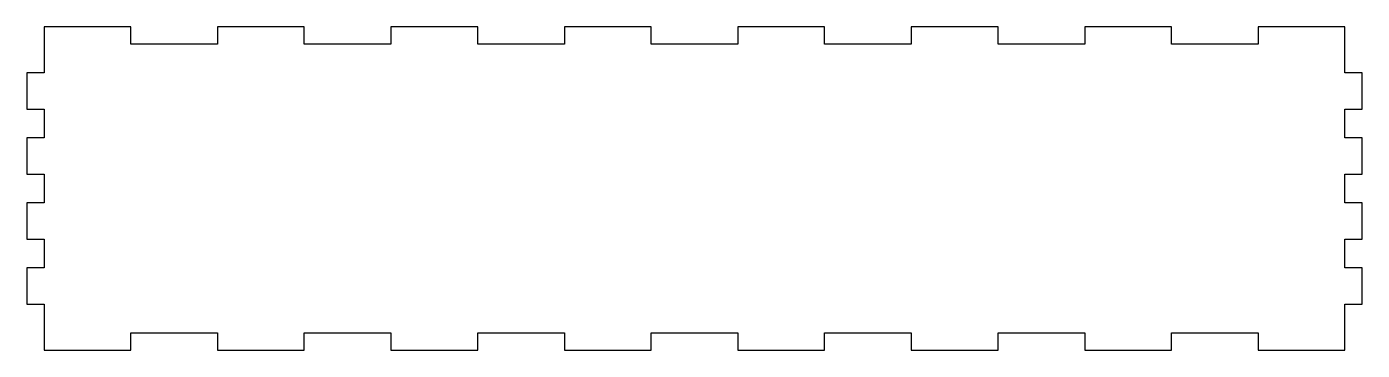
# Model space of a CAD drawing. Header units: millimetres. Extents: x -3 to 228, y -3 to 53.
import ezdxf

# ---------------------------------------------------------------- set-up
doc = ezdxf.new("R2010")
doc.units = ezdxf.units.MM

msp = doc.modelspace()

# ---------------------------------------------------------------- linework, layer by layer
msp.add_lwpolyline([(0, 53), (0, 45), (-3, 45), (-3, 38.75), (0, 38.75), (0, 33.75), (-3, 33.75), (-3, 27.5), (0, 27.5), (0, 22.5), (-3, 22.5), (-3, 16.25), (0, 16.25), (0, 11.25), (-3, 11.25), (-3, 5), (0, 5), (0, -3), (15, -3), (15, 0), (30, 0), (30, -3), (45, -3), (45, 0), (60, 0), (60, -3), (75, -3), (75, 0), (90, 0), (90, -3), (105, -3), (105, 0), (120, 0), (120, -3), (135, -3), (135, 0), (150, 0), (150, -3), (165, -3), (165, 0), (180, 0), (180, -3), (195, -3), (195, 0), (210, 0), (210, -3), (225, -3), (225, 5), (228, 5), (228, 11.25), (225, 11.25), (225, 16.25), (228, 16.25), (228, 22.5), (225, 22.5), (225, 27.5), (228, 27.5), (228, 33.75), (225, 33.75), (225, 38.75), (228, 38.75), (228, 45), (225, 45), (225, 53), (210, 53), (210, 50), (195, 50), (195, 53), (180, 53), (180, 50), (165, 50), (165, 53), (150, 53), (150, 50), (135, 50), (135, 53), (120, 53), (120, 50), (105, 50), (105, 53), (90, 53), (90, 50), (75, 50), (75, 53), (60, 53), (60, 50), (45, 50), (45, 53), (30, 53), (30, 50), (15, 50), (15, 53)], close=True)

doc.saveas('drawing.dxf')
